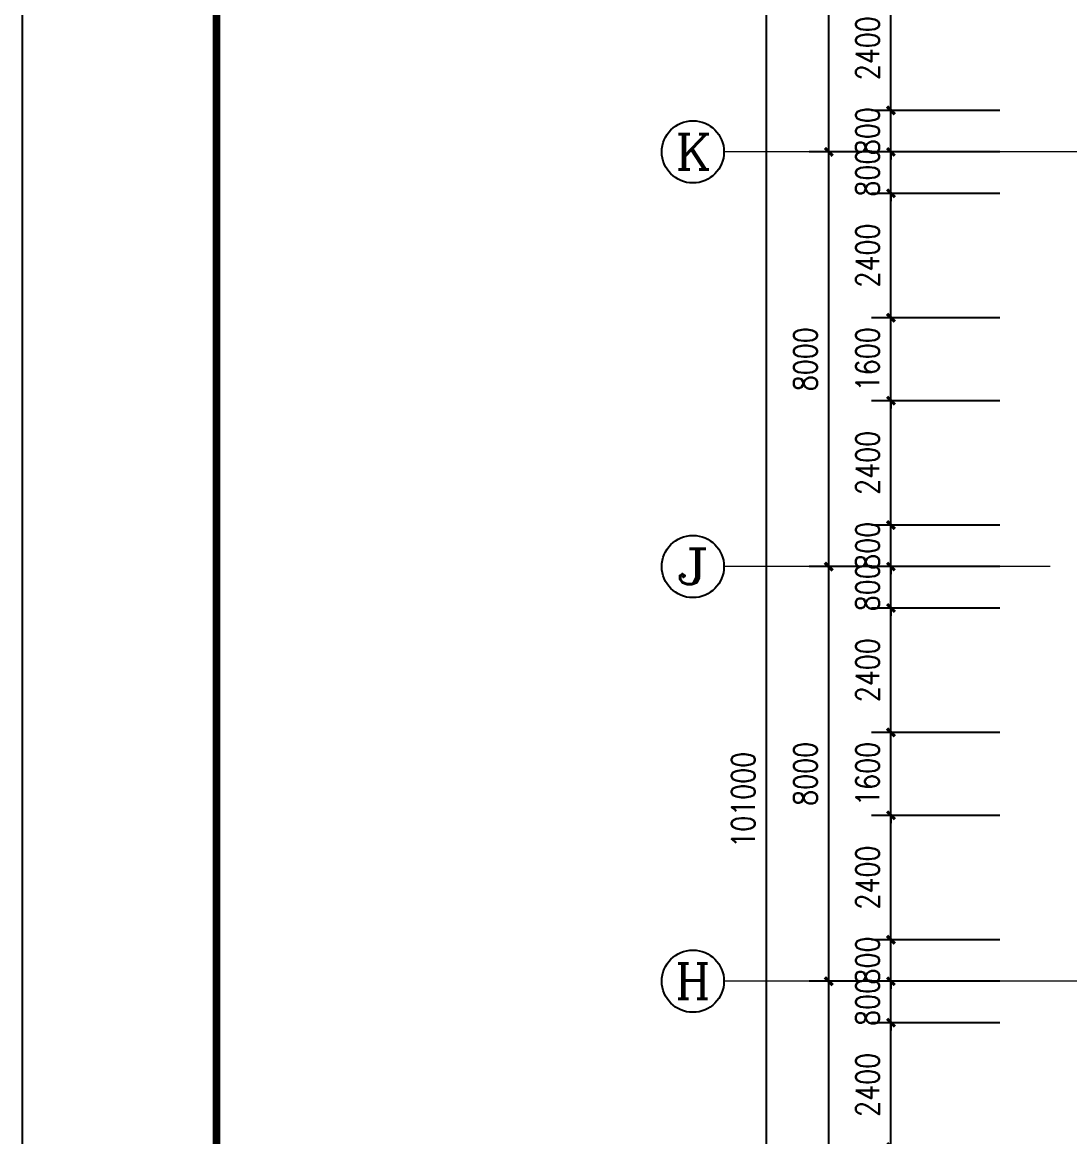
# Model space of a CAD drawing. Extents: x 1417642 to 3570900, y 124798 to 1191112.
# Drawn here: x 1417642 to 1437856, y 692533 to 714033 of the extents above; entities that cross this region are included whole.
import ezdxf
from ezdxf.enums import TextEntityAlignment as Align

# ---------------------------------------------------------------- set-up
doc = ezdxf.new("R2010")
doc.units = 0
doc.header["$LTSCALE"] = 1000
doc.header["$MEASUREMENT"] = 0
doc.linetypes.add('DOTE', pattern=[2.42, 2, -0.2, 0.02, -0.2])
doc.layers.get('0').update_dxf_attribs({"linetype": 'CONTINUOUS'})
doc.layers.get('Defpoints').update_dxf_attribs({"linetype": 'CONTINUOUS'})
for name, color, linetype in [('AXIS', 3, 'CONTINUOUS'), ('AXIS_TEXT', 7, 'CONTINUOUS'), ('DOTE', 1, 'DOTE'), ('PUB_DIM', 3, 'CONTINUOUS'), ('PUB_TITLE', 4, 'CONTINUOUS')]:
    doc.layers.add(name, color=color, linetype=linetype)
doc.styles.add('_TCH_AXIS', font='COMPLEX', dxfattribs={"bigfont": 'GBCBIG'})
doc.styles.add('DIM_FONT', font='SIMPLEX.shx', dxfattribs={"width": 0.8})
doc.dimstyles.new('DIMN150', dxfattribs={"dimscale": 1.5, "dimtxt": 300, "dimasz": 100, "dimexe": 250, "dimexo": 300, "dimgap": 150, "dimtad": 1, "dimdec": 0, "dimzin": 0, "dimdsep": 46, "dimtxsty": 'DIM_FONT', "dimblk": 'ARCHTICK', "dimcen": 0.09, "dimdle": 1.5, "dimclrt": 7, "dimazin": 2, "dimtfac": 1, "dimtdec": 0, "dimtix": 1, "dimtmove": 2, "dimatfit": 3, "dimldrblk": 'ARCHTICK', "dimfxl": 1, "dimtolj": 1, "dimtzin": 0, "dimarcsym": 0})

# ---------------------------------------------------------------- blocks, each defined once
blk = doc.blocks.new('_ArchTick')
at = {"color": 0, "linetype": 'ByBlock', "const_width": 0.4}
blk.add_lwpolyline([(-0.5, -0.5), (0.5, 0.5)], dxfattribs=at)
blk = doc.blocks.new('*D3844')
at = {"layer": 'Defpoints', "color": 0}
for p in [(1434406, 714733), (1436955, 714733), (1436955, 712333)]:
    blk.add_point(p, dxfattribs=at)
at = {"layer": 'PUB_DIM', "color": 0, "lineweight": -2}
for p, q in [((1436505, 714733), (1434031, 714733)), ((1434406, 712331), (1434406, 714735)), ((1436505, 712333), (1434031, 712333))]:
    blk.add_line(p, q, dxfattribs=at)
at = {"layer": 'PUB_DIM', "color": 0, "lineweight": -2, "xscale": 150, "yscale": 150, "zscale": 150}
for p, rotation in [((1434406, 714733), 90), ((1434406, 712333), 270)]:
    blk.add_blockref('_ArchTick', p, dxfattribs=dict(at, rotation=rotation))
at = {"layer": 'PUB_DIM', "color": 7, "insert": (1433956, 713533), "char_height": 450, "attachment_point": 5, "rotation": 90, "style": 'DIM_FONT'}
blk.add_mtext('\\A1;2400', dxfattribs=at)
blk = doc.blocks.new('*D3845')
at = {"layer": 'Defpoints', "color": 0}
for p in [(1434406, 712333), (1436955, 712333), (1436955, 711533)]:
    blk.add_point(p, dxfattribs=at)
at = {"layer": 'PUB_DIM', "color": 0, "lineweight": -2}
for p, q in [((1436505, 712333), (1434031, 712333)), ((1434406, 712333), (1434406, 712483)), ((1434406, 711533), (1434406, 712333)), ((1436505, 711533), (1434031, 711533)), ((1434406, 711533), (1434406, 711383))]:
    blk.add_line(p, q, dxfattribs=at)
at = {"layer": 'PUB_DIM', "color": 0, "lineweight": -2, "xscale": 150, "yscale": 150, "zscale": 150}
for p, rotation in [((1434406, 712333), 270), ((1434406, 711533), 90)]:
    blk.add_blockref('_ArchTick', p, dxfattribs=dict(at, rotation=rotation))
at = {"layer": 'PUB_DIM', "color": 7, "insert": (1433956, 711933), "char_height": 450, "attachment_point": 5, "rotation": 90, "style": 'DIM_FONT'}
blk.add_mtext('\\A1;800', dxfattribs=at)
blk = doc.blocks.new('*D3846')
at = {"layer": 'Defpoints', "color": 0}
for p in [(1434406, 711533), (1436955, 711533), (1436955, 710733)]:
    blk.add_point(p, dxfattribs=at)
at = {"layer": 'PUB_DIM', "color": 0, "lineweight": -2}
for p, q in [((1434406, 711533), (1434406, 711683)), ((1436505, 711533), (1434031, 711533)), ((1434406, 710733), (1434406, 711533)), ((1436505, 710733), (1434031, 710733)), ((1434406, 710733), (1434406, 710583))]:
    blk.add_line(p, q, dxfattribs=at)
at = {"layer": 'PUB_DIM', "color": 0, "lineweight": -2, "xscale": 150, "yscale": 150, "zscale": 150}
for p, rotation in [((1434406, 711533), 270), ((1434406, 710733), 90)]:
    blk.add_blockref('_ArchTick', p, dxfattribs=dict(at, rotation=rotation))
at = {"layer": 'PUB_DIM', "color": 7, "insert": (1433956, 711133), "char_height": 450, "attachment_point": 5, "rotation": 90, "style": 'DIM_FONT'}
blk.add_mtext('\\A1;800', dxfattribs=at)
blk = doc.blocks.new('*D3847')
at = {"layer": 'Defpoints', "color": 0}
for p in [(1434406, 710733), (1436955, 710733), (1436955, 708333)]:
    blk.add_point(p, dxfattribs=at)
at = {"layer": 'PUB_DIM', "color": 0, "lineweight": -2}
for p, q in [((1436505, 710733), (1434031, 710733)), ((1434406, 708331), (1434406, 710735)), ((1436505, 708333), (1434031, 708333))]:
    blk.add_line(p, q, dxfattribs=at)
at = {"layer": 'PUB_DIM', "color": 0, "lineweight": -2, "xscale": 150, "yscale": 150, "zscale": 150}
for p, rotation in [((1434406, 710733), 90), ((1434406, 708333), 270)]:
    blk.add_blockref('_ArchTick', p, dxfattribs=dict(at, rotation=rotation))
at = {"layer": 'PUB_DIM', "color": 7, "insert": (1433956, 709533), "char_height": 450, "attachment_point": 5, "rotation": 90, "style": 'DIM_FONT'}
blk.add_mtext('\\A1;2400', dxfattribs=at)
blk = doc.blocks.new('*D3848')
at = {"layer": 'Defpoints', "color": 0}
for p in [(1434406, 708333), (1436955, 708333), (1436955, 706733)]:
    blk.add_point(p, dxfattribs=at)
at = {"layer": 'PUB_DIM', "color": 0, "lineweight": -2}
for p, q in [((1434406, 708333), (1434406, 708483)), ((1436505, 708333), (1434031, 708333)), ((1434406, 706733), (1434406, 708333)), ((1436505, 706733), (1434031, 706733)), ((1434406, 706733), (1434406, 706583))]:
    blk.add_line(p, q, dxfattribs=at)
at = {"layer": 'PUB_DIM', "color": 0, "lineweight": -2, "xscale": 150, "yscale": 150, "zscale": 150}
for p, rotation in [((1434406, 708333), 270), ((1434406, 706733), 90)]:
    blk.add_blockref('_ArchTick', p, dxfattribs=dict(at, rotation=rotation))
at = {"layer": 'PUB_DIM', "color": 7, "insert": (1433956, 707533), "char_height": 450, "attachment_point": 5, "rotation": 90, "style": 'DIM_FONT'}
blk.add_mtext('\\A1;1600', dxfattribs=at)
blk = doc.blocks.new('*D3849')
at = {"layer": 'Defpoints', "color": 0}
for p in [(1434406, 706733), (1436955, 706733), (1436955, 704333)]:
    blk.add_point(p, dxfattribs=at)
at = {"layer": 'PUB_DIM', "color": 0, "lineweight": -2}
for p, q in [((1436505, 706733), (1434031, 706733)), ((1434406, 704331), (1434406, 706735)), ((1436505, 704333), (1434031, 704333))]:
    blk.add_line(p, q, dxfattribs=at)
at = {"layer": 'PUB_DIM', "color": 0, "lineweight": -2, "xscale": 150, "yscale": 150, "zscale": 150}
for p, rotation in [((1434406, 706733), 90), ((1434406, 704333), 270)]:
    blk.add_blockref('_ArchTick', p, dxfattribs=dict(at, rotation=rotation))
at = {"layer": 'PUB_DIM', "color": 7, "insert": (1433956, 705533), "char_height": 450, "attachment_point": 5, "rotation": 90, "style": 'DIM_FONT'}
blk.add_mtext('\\A1;2400', dxfattribs=at)
blk = doc.blocks.new('*D3850')
at = {"layer": 'Defpoints', "color": 0}
for p in [(1434406, 704333), (1436955, 704333), (1436955, 703533)]:
    blk.add_point(p, dxfattribs=at)
at = {"layer": 'PUB_DIM', "color": 0, "lineweight": -2}
for p, q in [((1434406, 704333), (1434406, 704483)), ((1436505, 704333), (1434031, 704333)), ((1434406, 703533), (1434406, 704333)), ((1436505, 703533), (1434031, 703533)), ((1434406, 703533), (1434406, 703383))]:
    blk.add_line(p, q, dxfattribs=at)
at = {"layer": 'PUB_DIM', "color": 0, "lineweight": -2, "xscale": 150, "yscale": 150, "zscale": 150}
for p, rotation in [((1434406, 704333), 270), ((1434406, 703533), 90)]:
    blk.add_blockref('_ArchTick', p, dxfattribs=dict(at, rotation=rotation))
at = {"layer": 'PUB_DIM', "color": 7, "insert": (1433956, 703933), "char_height": 450, "attachment_point": 5, "rotation": 90, "style": 'DIM_FONT'}
blk.add_mtext('\\A1;800', dxfattribs=at)
blk = doc.blocks.new('*D3851')
at = {"layer": 'Defpoints', "color": 0}
for p in [(1434406, 703533), (1436955, 703533), (1436955, 702733)]:
    blk.add_point(p, dxfattribs=at)
at = {"layer": 'PUB_DIM', "color": 0, "lineweight": -2}
for p, q in [((1436505, 703533), (1434031, 703533)), ((1434406, 703533), (1434406, 703683)), ((1434406, 702733), (1434406, 703533)), ((1436505, 702733), (1434031, 702733)), ((1434406, 702733), (1434406, 702583))]:
    blk.add_line(p, q, dxfattribs=at)
at = {"layer": 'PUB_DIM', "color": 0, "lineweight": -2, "xscale": 150, "yscale": 150, "zscale": 150}
for p, rotation in [((1434406, 703533), 270), ((1434406, 702733), 90)]:
    blk.add_blockref('_ArchTick', p, dxfattribs=dict(at, rotation=rotation))
at = {"layer": 'PUB_DIM', "color": 7, "insert": (1433956, 703133), "char_height": 450, "attachment_point": 5, "rotation": 90, "style": 'DIM_FONT'}
blk.add_mtext('\\A1;800', dxfattribs=at)
blk = doc.blocks.new('*D3852')
at = {"layer": 'Defpoints', "color": 0}
for p in [(1434406, 702733), (1436955, 702733), (1436955, 700333)]:
    blk.add_point(p, dxfattribs=at)
at = {"layer": 'PUB_DIM', "color": 0, "lineweight": -2}
for p, q in [((1436505, 702733), (1434031, 702733)), ((1434406, 700331), (1434406, 702735)), ((1436505, 700333), (1434031, 700333))]:
    blk.add_line(p, q, dxfattribs=at)
at = {"layer": 'PUB_DIM', "color": 0, "lineweight": -2, "xscale": 150, "yscale": 150, "zscale": 150}
for p, rotation in [((1434406, 702733), 90), ((1434406, 700333), 270)]:
    blk.add_blockref('_ArchTick', p, dxfattribs=dict(at, rotation=rotation))
at = {"layer": 'PUB_DIM', "color": 7, "insert": (1433956, 701533), "char_height": 450, "attachment_point": 5, "rotation": 90, "style": 'DIM_FONT'}
blk.add_mtext('\\A1;2400', dxfattribs=at)
blk = doc.blocks.new('*D3853')
at = {"layer": 'Defpoints', "color": 0}
for p in [(1434406, 700333), (1436955, 700333), (1436955, 698733)]:
    blk.add_point(p, dxfattribs=at)
at = {"layer": 'PUB_DIM', "color": 0, "lineweight": -2}
for p, q in [((1434406, 700333), (1434406, 700483)), ((1436505, 700333), (1434031, 700333)), ((1434406, 698733), (1434406, 700333)), ((1436505, 698733), (1434031, 698733)), ((1434406, 698733), (1434406, 698583))]:
    blk.add_line(p, q, dxfattribs=at)
at = {"layer": 'PUB_DIM', "color": 0, "lineweight": -2, "xscale": 150, "yscale": 150, "zscale": 150}
for p, rotation in [((1434406, 700333), 270), ((1434406, 698733), 90)]:
    blk.add_blockref('_ArchTick', p, dxfattribs=dict(at, rotation=rotation))
at = {"layer": 'PUB_DIM', "color": 7, "insert": (1433956, 699533), "char_height": 450, "attachment_point": 5, "rotation": 90, "style": 'DIM_FONT'}
blk.add_mtext('\\A1;1600', dxfattribs=at)
blk = doc.blocks.new('*D3854')
at = {"layer": 'Defpoints', "color": 0}
for p in [(1434406, 698733), (1436955, 698733), (1436955, 696333)]:
    blk.add_point(p, dxfattribs=at)
at = {"layer": 'PUB_DIM', "color": 0, "lineweight": -2}
for p, q in [((1436505, 698733), (1434031, 698733)), ((1434406, 696331), (1434406, 698735)), ((1436505, 696333), (1434031, 696333))]:
    blk.add_line(p, q, dxfattribs=at)
at = {"layer": 'PUB_DIM', "color": 0, "lineweight": -2, "xscale": 150, "yscale": 150, "zscale": 150}
for p, rotation in [((1434406, 698733), 90), ((1434406, 696333), 270)]:
    blk.add_blockref('_ArchTick', p, dxfattribs=dict(at, rotation=rotation))
at = {"layer": 'PUB_DIM', "color": 7, "insert": (1433956, 697533), "char_height": 450, "attachment_point": 5, "rotation": 90, "style": 'DIM_FONT'}
blk.add_mtext('\\A1;2400', dxfattribs=at)
blk = doc.blocks.new('*D3855')
at = {"layer": 'Defpoints', "color": 0}
for p in [(1434406, 696333), (1436955, 696333), (1436955, 695533)]:
    blk.add_point(p, dxfattribs=at)
at = {"layer": 'PUB_DIM', "color": 0, "lineweight": -2}
for p, q in [((1434406, 696333), (1434406, 696483)), ((1436505, 696333), (1434031, 696333)), ((1434406, 695533), (1434406, 696333)), ((1436505, 695533), (1434031, 695533)), ((1434406, 695533), (1434406, 695383))]:
    blk.add_line(p, q, dxfattribs=at)
at = {"layer": 'PUB_DIM', "color": 0, "lineweight": -2, "xscale": 150, "yscale": 150, "zscale": 150}
for p, rotation in [((1434406, 696333), 270), ((1434406, 695533), 90)]:
    blk.add_blockref('_ArchTick', p, dxfattribs=dict(at, rotation=rotation))
at = {"layer": 'PUB_DIM', "color": 7, "insert": (1433956, 695933), "char_height": 450, "attachment_point": 5, "rotation": 90, "style": 'DIM_FONT'}
blk.add_mtext('\\A1;800', dxfattribs=at)
blk = doc.blocks.new('*D3856')
at = {"layer": 'Defpoints', "color": 0}
for p in [(1434406, 695533), (1436955, 695533), (1436955, 694733)]:
    blk.add_point(p, dxfattribs=at)
at = {"layer": 'PUB_DIM', "color": 0, "lineweight": -2}
for p, q in [((1436505, 695533), (1434031, 695533)), ((1434406, 695533), (1434406, 695683)), ((1434406, 694733), (1434406, 695533)), ((1436505, 694733), (1434031, 694733)), ((1434406, 694733), (1434406, 694583))]:
    blk.add_line(p, q, dxfattribs=at)
at = {"layer": 'PUB_DIM', "color": 0, "lineweight": -2, "xscale": 150, "yscale": 150, "zscale": 150}
for p, rotation in [((1434406, 695533), 270), ((1434406, 694733), 90)]:
    blk.add_blockref('_ArchTick', p, dxfattribs=dict(at, rotation=rotation))
at = {"layer": 'PUB_DIM', "color": 7, "insert": (1433956, 695133), "char_height": 450, "attachment_point": 5, "rotation": 90, "style": 'DIM_FONT'}
blk.add_mtext('\\A1;800', dxfattribs=at)
blk = doc.blocks.new('*D3857')
at = {"layer": 'Defpoints', "color": 0}
for p in [(1434406, 694733), (1436955, 694733), (1436955, 692333)]:
    blk.add_point(p, dxfattribs=at)
at = {"layer": 'PUB_DIM', "color": 0, "lineweight": -2}
for p, q in [((1436505, 694733), (1434031, 694733)), ((1434406, 692331), (1434406, 694735)), ((1436505, 692333), (1434031, 692333))]:
    blk.add_line(p, q, dxfattribs=at)
at = {"layer": 'PUB_DIM', "color": 0, "lineweight": -2, "xscale": 150, "yscale": 150, "zscale": 150}
for p, rotation in [((1434406, 694733), 90), ((1434406, 692333), 270)]:
    blk.add_blockref('_ArchTick', p, dxfattribs=dict(at, rotation=rotation))
at = {"layer": 'PUB_DIM', "color": 7, "insert": (1433956, 693533), "char_height": 450, "attachment_point": 5, "rotation": 90, "style": 'DIM_FONT'}
blk.add_mtext('\\A1;2400', dxfattribs=at)
blk = doc.blocks.new('*D4016')
at = {"layer": 'Defpoints', "color": 0}
for p in [(1432006, 749533), (1436276, 749533), (1436276, 648533)]:
    blk.add_point(p, dxfattribs=at)
at = {"layer": 'PUB_DIM', "color": 0, "lineweight": -2}
for p, q in [((1435826, 749533), (1431631, 749533)), ((1432006, 648531), (1432006, 749535)), ((1435826, 648533), (1431631, 648533))]:
    blk.add_line(p, q, dxfattribs=at)
at = {"layer": 'PUB_DIM', "color": 0, "lineweight": -2, "xscale": 150, "yscale": 150, "zscale": 150}
for p, rotation in [((1432006, 749533), 90), ((1432006, 648533), 270)]:
    blk.add_blockref('_ArchTick', p, dxfattribs=dict(at, rotation=rotation))
at = {"layer": 'PUB_DIM', "color": 7, "insert": (1431556, 699033), "char_height": 450, "attachment_point": 5, "rotation": 90, "style": 'DIM_FONT'}
blk.add_mtext('\\A1;101000', dxfattribs=at)
blk = doc.blocks.new('*D4046')
at = {"layer": 'AXIS', "color": 0, "lineweight": -2}
for p, q in [((1436307, 719533), (1432831, 719533)), ((1433206, 711531), (1433206, 719535)), ((1436307, 711533), (1432831, 711533))]:
    blk.add_line(p, q, dxfattribs=at)
at = {"layer": 'Defpoints', "color": 0}
for p in [(1433206, 719533), (1436757, 719533), (1436757, 711533)]:
    blk.add_point(p, dxfattribs=at)
at = {"layer": 'AXIS', "color": 0, "lineweight": -2, "xscale": 150, "yscale": 150, "zscale": 150}
for p, rotation in [((1433206, 719533), 90), ((1433206, 711533), 270)]:
    blk.add_blockref('_ArchTick', p, dxfattribs=dict(at, rotation=rotation))
at = {"layer": 'AXIS', "color": 7, "insert": (1432756, 715533), "char_height": 450, "attachment_point": 5, "rotation": 90, "style": 'DIM_FONT'}
blk.add_mtext('\\A1;8000', dxfattribs=at)
blk = doc.blocks.new('*D4047')
at = {"layer": 'AXIS', "color": 0, "lineweight": -2}
for p, q in [((1436307, 711533), (1432831, 711533)), ((1433206, 703531), (1433206, 711535)), ((1436307, 703533), (1432831, 703533))]:
    blk.add_line(p, q, dxfattribs=at)
at = {"layer": 'Defpoints', "color": 0}
for p in [(1433206, 711533), (1436757, 711533), (1436757, 703533)]:
    blk.add_point(p, dxfattribs=at)
at = {"layer": 'AXIS', "color": 0, "lineweight": -2, "xscale": 150, "yscale": 150, "zscale": 150}
for p, rotation in [((1433206, 711533), 90), ((1433206, 703533), 270)]:
    blk.add_blockref('_ArchTick', p, dxfattribs=dict(at, rotation=rotation))
at = {"layer": 'AXIS', "color": 7, "insert": (1432756, 707533), "char_height": 450, "attachment_point": 5, "rotation": 90, "style": 'DIM_FONT'}
blk.add_mtext('\\A1;8000', dxfattribs=at)
blk = doc.blocks.new('*D4048')
at = {"layer": 'AXIS', "color": 0, "lineweight": -2}
for p, q in [((1436307, 703533), (1432831, 703533)), ((1433206, 695531), (1433206, 703535)), ((1436307, 695533), (1432831, 695533))]:
    blk.add_line(p, q, dxfattribs=at)
at = {"layer": 'Defpoints', "color": 0}
for p in [(1433206, 703533), (1436757, 703533), (1436757, 695533)]:
    blk.add_point(p, dxfattribs=at)
at = {"layer": 'AXIS', "color": 0, "lineweight": -2, "xscale": 150, "yscale": 150, "zscale": 150}
for p, rotation in [((1433206, 703533), 90), ((1433206, 695533), 270)]:
    blk.add_blockref('_ArchTick', p, dxfattribs=dict(at, rotation=rotation))
at = {"layer": 'AXIS', "color": 7, "insert": (1432756, 699533), "char_height": 450, "attachment_point": 5, "rotation": 90, "style": 'DIM_FONT'}
blk.add_mtext('\\A1;8000', dxfattribs=at)
blk = doc.blocks.new('*D4049')
at = {"layer": 'AXIS', "color": 0, "lineweight": -2}
for p, q in [((1436307, 695533), (1432831, 695533)), ((1433206, 687531), (1433206, 695535)), ((1436307, 687533), (1432831, 687533))]:
    blk.add_line(p, q, dxfattribs=at)
at = {"layer": 'Defpoints', "color": 0}
for p in [(1433206, 695533), (1436757, 695533), (1436757, 687533)]:
    blk.add_point(p, dxfattribs=at)
at = {"layer": 'AXIS', "color": 0, "lineweight": -2, "xscale": 150, "yscale": 150, "zscale": 150}
for p, rotation in [((1433206, 695533), 90), ((1433206, 687533), 270)]:
    blk.add_blockref('_ArchTick', p, dxfattribs=dict(at, rotation=rotation))
at = {"layer": 'AXIS', "color": 7, "insert": (1432756, 691533), "char_height": 450, "attachment_point": 5, "rotation": 90, "style": 'DIM_FONT'}
blk.add_mtext('\\A1;8000', dxfattribs=at)

msp = doc.modelspace()

# ---------------------------------------------------------------- linework, layer by layer
at = {"layer": 'AXIS', "lineweight": 0}
for p, q in [((1437476, 711533.2, 0), (1431184.3, 711533.2, 0)), ((1437476, 703533.2, 0), (1431184.3, 703533.2, 0)), ((1437476, 695533.2, 0), (1431184.3, 695533.2, 0))]:
    msp.add_line(p, q, dxfattribs=at)
at = {"layer": 'AXIS'}
for centre in [(1430584.3, 711533.2), (1430584.3, 703533.2), (1430584.3, 695533.2)]:
    msp.add_circle(centre, 600, dxfattribs=at)
at = {"layer": 'DOTE', "lineweight": 0, "elevation": 0}
for points in [[(1467478.8, 711533.2), (1431709.3, 711533.2)], [(1467478.8, 695533.2), (1431709.3, 695533.2)]]:
    msp.add_lwpolyline(points, dxfattribs=at)
at = {"layer": 'PUB_TITLE'}
msp.add_lwpolyline([(1417642.3, 635398.4), (1618342.3, 635398.4), (1618342.3, 761548.4), (1417642.3, 761548.4)], close=True, dxfattribs=at)
at = {"layer": 'PUB_TITLE', "const_width": 150}
msp.add_lwpolyline([(1421392.3, 636898.4), (1616842.3, 636898.4), (1616842.3, 760048.4), (1421392.3, 760048.4)], close=True, dxfattribs=at)

# ---------------------------------------------------------------- texts
at = {"layer": 'AXIS_TEXT', "style": '_TCH_AXIS'}
for s, width, p, p2 in [('K', 1.105263, (1430244.9, 711193.8), (1430923.8, 711193.8)), ('J', 1.909091, (1430244.9, 703193.8), (1430923.8, 703193.8)), ('H', 1.05, (1430244.9, 695193.8), (1430923.8, 695193.8))]:
    msp.add_text(s, height=678.8, dxfattribs=dict(at, width=width)).set_placement(p, p2, align=Align.FIT)

# ---------------------------------------------------------------- dimensions: what is measured, and where the dimension line sits
at = {"layer": 'AXIS'}
for p1, p2, picture, middle in [((1436756.5, 711533.2), (1436756.5, 719533.2), '*D4046', (1432755.8, 715533.2)), ((1436756.5, 703533.2), (1436756.5, 711533.2), '*D4047', (1432755.8, 707533.2)), ((1436756.5, 695533.2), (1436756.5, 703533.2), '*D4048', (1432755.8, 699533.2)), ((1436756.5, 687533.2), (1436756.5, 695533.2), '*D4049', (1432755.8, 691533.2))]:
    dim = msp.add_aligned_dim(p1=p1, p2=p2, distance=3550.7, dimstyle='DIMN150', dxfattribs=at)
    dim.commit()
    dim.dimension.update_dxf_attribs({"geometry": picture, "text_midpoint": middle})
at = {"layer": 'PUB_DIM'}
for p1, p2, distance, picture, middle in [((1436276.3, 648533.2), (1436276.3, 749533.2), 4270.4, '*D4016', (1431555.8, 699033.2)), ((1436954.9, 712333.2), (1436954.9, 714733.2), 2549, '*D3844', (1433955.8, 713533.2)), ((1436954.9, 711533.2), (1436954.9, 712333.2), 2549, '*D3845', (1433955.8, 711933.2)), ((1436954.9, 710733.2), (1436954.9, 711533.2), 2549, '*D3846', (1433955.8, 711133.2)), ((1436954.9, 708333.2), (1436954.9, 710733.2), 2549, '*D3847', (1433955.8, 709533.2)), ((1436954.9, 706733.2), (1436954.9, 708333.2), 2549, '*D3848', (1433955.8, 707533.2)), ((1436954.9, 704333.2), (1436954.9, 706733.2), 2549, '*D3849', (1433955.8, 705533.2)), ((1436954.9, 703533.2), (1436954.9, 704333.2), 2549, '*D3850', (1433955.8, 703933.2)), ((1436954.9, 702733.2), (1436954.9, 703533.2), 2549, '*D3851', (1433955.8, 703133.2)), ((1436954.9, 700333.2), (1436954.9, 702733.2), 2549, '*D3852', (1433955.8, 701533.2)), ((1436954.9, 698733.2), (1436954.9, 700333.2), 2549, '*D3853', (1433955.8, 699533.2)), ((1436954.9, 696333.2), (1436954.9, 698733.2), 2549, '*D3854', (1433955.8, 697533.2)), ((1436954.9, 695533.2), (1436954.9, 696333.2), 2549, '*D3855', (1433955.8, 695933.2)), ((1436954.9, 694733.2), (1436954.9, 695533.2), 2549, '*D3856', (1433955.8, 695133.2)), ((1436954.9, 692333.2), (1436954.9, 694733.2), 2549, '*D3857', (1433955.8, 693533.2))]:
    dim = msp.add_aligned_dim(p1=p1, p2=p2, distance=distance, dimstyle='DIMN150', dxfattribs=at)
    dim.commit()
    dim.dimension.update_dxf_attribs({"geometry": picture, "text_midpoint": middle})

doc.saveas('drawing.dxf')
